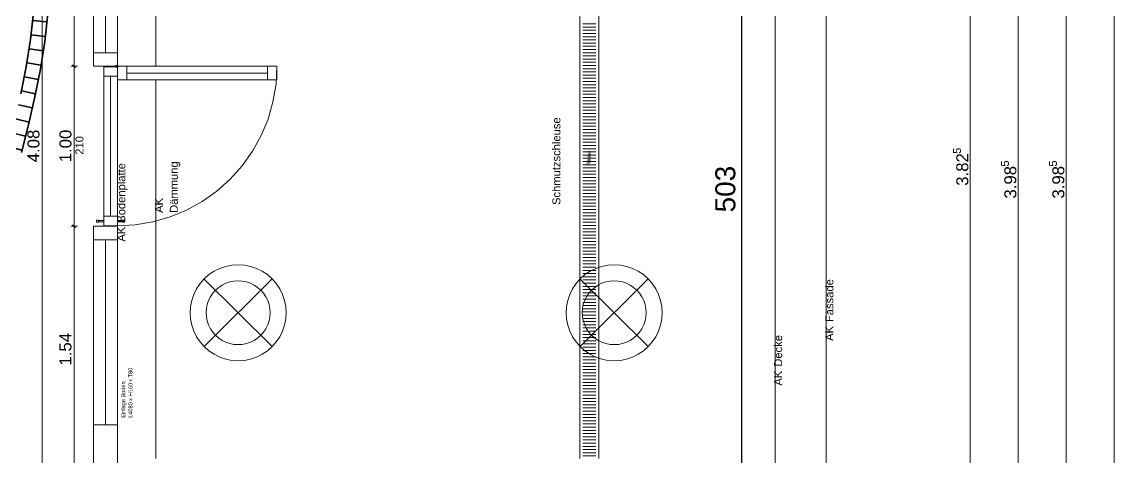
# Model space of a CAD drawing. Extents: x 0 to 1189, y 0 to 841.
# Drawn here: x 793.7 to 930.2, y 551.1 to 605.5 of the extents above; entities that cross this region are included whole.
import ezdxf
from ezdxf.lldxf.tags import DXFTag

# ---------------------------------------------------------------- set-up
doc = ezdxf.new("R2010")
doc.units = 0
doc.layers.get('0').update_dxf_attribs({"lineweight": 35})
for name, color, linetype, lineweight in [('221.5 Aussentüre Holz', 7, 'Continuous', 25), ('250 Abbildungen _ Grafiken', 7, 'Continuous', 25), ('Beleuchtung', 7, 'Continuous', 25), ('Bemassung', 7, 'Continuous', 25), ('Gebäude Kontur', 7, 'Continuous', 25), ('Text', 7, 'Continuous', 25)]:
    doc.layers.add(name, color=color, linetype=linetype, lineweight=lineweight)
doc.layers.add('L_Mass', color=5, linetype='Continuous', lineweight=25, true_color=0x0000ff)
doc.layers.add('L_Zuluft_eingelegt', color=1, linetype='fein_strichliert', lineweight=35, true_color=0xff0000)
doc.styles.get("Standard").update_dxf_attribs({"font": 'arial.ttf'})
tags = doc.linetypes.add('fein_strichliert', pattern=[4, 1, -2, 1]).pattern_tags.tags
tags[8:9] = [DXFTag(74, 4), DXFTag(75, 0), DXFTag(340, '0'), DXFTag(46, 0.0), DXFTag(50, 0.0), DXFTag(44, 0.0), DXFTag(45, 0.0)]
tags[6:7] = [DXFTag(74, 4), DXFTag(75, 0), DXFTag(340, '0'), DXFTag(46, 0.0), DXFTag(50, 0.0), DXFTag(44, 0.0), DXFTag(45, 0.0)]
tags[4:5] = [DXFTag(74, 4), DXFTag(75, 0), DXFTag(340, '0'), DXFTag(46, 0.0), DXFTag(50, 0.0), DXFTag(44, 0.0), DXFTag(45, 0.0)]
tags = doc.linetypes.add('Strichlin_lang', pattern=[0.5, 0.3, -0.2]).pattern_tags.tags
tags[6:7] = [DXFTag(74, 4), DXFTag(75, 0), DXFTag(340, '0'), DXFTag(46, 1.0), DXFTag(50, 0.0), DXFTag(44, 0.0), DXFTag(45, 0.0)]
tags[4:5] = [DXFTag(74, 4), DXFTag(75, 0), DXFTag(340, '0'), DXFTag(46, 1.0), DXFTag(50, 0.0), DXFTag(44, 0.0), DXFTag(45, 0.0)]

# ---------------------------------------------------------------- blocks, each defined once
blk = doc.blocks.new('Referenz-A0SO6TOG06', base_point=(4.4, 96.7))
at = {"layer": '221.5 Aussentüre Holz', "color": 0, "lineweight": 13}
for p, q in [((810.44, 599.92), (810.44, 625.92)), ((802.64, 601.62), (802.64, 624.72)), ((804.14, 601.62), (804.14, 624.72)), ((805.64, 624.72), (805.64, 601.62)), ((802.64, 601.62), (802.64, 599.92)), ((805.64, 601.62), (802.64, 601.62)), ((805.64, 600.02), (805.64, 601.62)), ((802.64, 599.92), (805.54, 599.92)), ((803.94, 599.87), (803.94, 598.67)), ((803.94, 599.87), (805.44, 599.87)), ((805.44, 600.01), (805.44, 599.97)), ((805.59, 600.01), (805.44, 600.01)), ((805.44, 599.97), (805.55, 599.97)), ((805.44, 599.87), (805.55, 599.87)), ((805.44, 599.87), (805.44, 599.83)), ((805.44, 599.83), (805.6, 599.83)), ((805.55, 599.97), (805.54, 599.95)), ((805.54, 599.95), (805.54, 599.92)), ((805.54, 599.92), (805.64, 599.92)), ((805.54, 599.92), (805.54, 599.9)), ((805.54, 599.9), (805.55, 599.87)), ((805.54, 599.9), (805.54, 599.9)), ((805.55, 599.97), (805.57, 599.99)), ((805.57, 599.99), (805.59, 600.01)), ((805.61, 600.02), (805.59, 600.01)), ((805.6, 599.83), (805.61, 599.83)), ((805.64, 600.02), (805.61, 600.02)), ((805.61, 599.83), (805.64, 599.82)), ((805.64, 600.02), (805.67, 600.02)), ((805.64, 599.92), (805.64, 600.02)), ((805.64, 599.82), (805.67, 599.83)), ((805.64, 598.67), (805.64, 599.82)), ((805.67, 600.02), (805.69, 600.01)), ((805.67, 599.83), (805.69, 599.84)), ((805.69, 600.01), (805.71, 599.99)), ((805.69, 599.84), (805.71, 599.85)), ((805.71, 599.99), (805.73, 599.97)), ((805.71, 599.85), (805.73, 599.87)), ((805.74, 599.95), (805.73, 599.97)), ((805.73, 599.87), (805.74, 599.9)), ((805.74, 599.92), (805.74, 599.95)), ((805.74, 599.92), (806.84, 599.92)), ((805.74, 599.9), (805.74, 599.92)), ((806.84, 599.92), (806.84, 598.22)), ((810.44, 599.92), (806.84, 599.92)), ((824.39, 599.92), (810.44, 599.92)), ((824.39, 599.92), (825.59, 599.92)), ((824.39, 598.22), (824.39, 599.92)), ((825.47, 597.69), (825.59, 599.92)), ((825.59, 599.92), (825.59, 598.22)), ((804.79, 598.67), (803.94, 598.67)), ((803.94, 581.17), (803.94, 598.67)), ((805.64, 598.67), (804.79, 598.67)), ((804.79, 581.17), (804.79, 598.67)), ((805.64, 598.67), (805.64, 598.22)), ((806.84, 598.22), (805.64, 598.22)), ((805.64, 598.22), (805.64, 581.17)), ((824.39, 599.07), (806.84, 599.07)), ((806.84, 598.22), (810.44, 598.22)), ((810.44, 598.22), (824.39, 598.22)), ((810.44, 550.92), (810.44, 598.22)), ((825.59, 598.22), (824.39, 598.22)), ((825.09, 595.48), (825.47, 597.69)), ((824.47, 593.33), (825.09, 595.48)), ((823.61, 591.27), (824.47, 593.33)), ((822.53, 589.31), (823.61, 591.27)), ((821.24, 587.48), (822.53, 589.31)), ((819.75, 585.82), (821.24, 587.48)), ((818.08, 584.32), (819.75, 585.82)), ((814.3, 581.95), (816.25, 583.03)), ((816.25, 583.03), (818.08, 584.32)), ((812.23, 581.09), (814.3, 581.95)), ((803.28, 580.69), (803.04, 580.69)), ((803.04, 580.69), (803.04, 580.45)), ((803.04, 580.45), (803.28, 580.45)), ((803.28, 580.65), (803.28, 580.69)), ((803.94, 580.65), (803.28, 580.65)), ((803.28, 580.65), (803.28, 580.49)), ((803.28, 580.45), (803.28, 580.49)), ((803.28, 580.49), (803.94, 580.49)), ((803.94, 581.17), (803.94, 580.65)), ((804.79, 581.17), (803.94, 581.17)), ((803.94, 581.17), (805.64, 581.17)), ((803.94, 580.65), (803.94, 580.49)), ((803.94, 580.49), (803.94, 579.97)), ((805.64, 581.17), (804.79, 581.17)), ((805.64, 580.65), (805.64, 581.17)), ((805.64, 580.65), (806.3, 580.65)), ((805.64, 580.65), (805.64, 580.49)), ((805.64, 579.97), (805.64, 580.49)), ((806.3, 580.49), (805.64, 580.49)), ((806.3, 580.65), (806.3, 580.69)), ((806.3, 580.69), (806.54, 580.69)), ((806.3, 580.65), (806.3, 580.49)), ((806.3, 580.45), (806.3, 580.49)), ((806.54, 580.45), (806.3, 580.45)), ((806.54, 580.69), (806.54, 580.45)), ((807.87, 580.1), (810.08, 580.47)), ((810.08, 580.47), (812.23, 581.09)), ((805.64, 579.92), (802.64, 579.92)), ((802.64, 578.22), (802.64, 579.92)), ((805.64, 579.97), (803.94, 579.97)), ((805.64, 579.97), (807.87, 580.1)), ((805.64, 579.97), (805.64, 579.92)), ((805.64, 579.92), (805.64, 578.22)), ((805.64, 578.22), (802.64, 578.22)), ((802.64, 578.22), (802.64, 555.12)), ((804.14, 578.22), (804.14, 555.12)), ((805.64, 555.12), (805.64, 578.22)), ((802.64, 549.12), (802.64, 555.12)), ((802.64, 555.12), (804.14, 555.12)), ((802.64, 555.12), (805.64, 555.12)), ((804.14, 555.12), (805.64, 555.12)), ((805.64, 555.12), (805.64, 553.92)), ((805.64, 549.12), (805.64, 553.92))]:
    blk.add_line(p, q, dxfattribs=at)
at = {"layer": '250 Abbildungen _ Grafiken', "color": 0, "lineweight": 13}
for p, q in [((863.44, 550.92), (863.44, 625.92)), ((865.84, 625.92), (865.84, 550.92)), ((865.44, 605.22), (863.84, 605.22)), ((865.44, 604.82), (863.84, 604.82)), ((865.44, 604.42), (863.84, 604.42)), ((865.44, 604.02), (863.84, 604.02)), ((865.44, 603.62), (863.84, 603.62)), ((865.44, 603.22), (863.84, 603.22)), ((865.44, 602.82), (863.84, 602.82)), ((865.44, 602.42), (863.84, 602.42)), ((865.44, 602.02), (863.84, 602.02)), ((865.44, 601.62), (863.84, 601.62)), ((865.44, 601.22), (863.84, 601.22)), ((865.44, 600.82), (863.84, 600.82)), ((865.44, 600.42), (863.84, 600.42)), ((865.44, 600.02), (863.84, 600.02)), ((865.44, 599.62), (863.84, 599.62)), ((865.44, 599.22), (863.84, 599.22)), ((865.44, 598.82), (863.84, 598.82)), ((865.44, 598.42), (863.84, 598.42)), ((865.44, 598.02), (863.84, 598.02)), ((865.44, 597.62), (863.84, 597.62)), ((865.44, 597.22), (863.84, 597.22)), ((865.44, 596.82), (863.84, 596.82)), ((865.44, 596.42), (863.84, 596.42)), ((865.44, 596.02), (863.84, 596.02)), ((865.44, 595.62), (863.84, 595.62)), ((865.44, 595.22), (863.84, 595.22)), ((865.44, 594.82), (863.84, 594.82)), ((865.44, 594.42), (863.84, 594.42)), ((865.44, 594.02), (863.84, 594.02)), ((865.44, 593.62), (863.84, 593.62)), ((865.44, 593.22), (863.84, 593.22)), ((865.44, 592.82), (863.84, 592.82)), ((865.44, 592.42), (863.84, 592.42)), ((865.44, 592.02), (863.84, 592.02)), ((865.44, 591.62), (863.84, 591.62)), ((865.44, 591.22), (863.84, 591.22)), ((865.44, 590.82), (863.84, 590.82)), ((865.44, 590.42), (863.84, 590.42)), ((865.44, 590.02), (863.84, 590.02)), ((865.44, 589.62), (863.84, 589.62)), ((865.44, 589.22), (863.84, 589.22)), ((865.44, 588.82), (863.84, 588.82)), ((865.44, 588.42), (863.84, 588.42)), ((865.44, 588.02), (863.84, 588.02)), ((865.44, 587.62), (863.84, 587.62)), ((865.44, 587.22), (863.84, 587.22)), ((865.44, 586.82), (863.84, 586.82)), ((865.44, 586.42), (863.84, 586.42)), ((865.44, 586.02), (863.84, 586.02)), ((865.44, 585.62), (863.84, 585.62)), ((865.44, 585.22), (863.84, 585.22)), ((865.44, 584.82), (863.84, 584.82)), ((865.44, 584.42), (863.84, 584.42)), ((865.44, 584.02), (863.84, 584.02)), ((865.44, 583.62), (863.84, 583.62)), ((865.44, 583.22), (863.84, 583.22)), ((865.44, 582.82), (863.84, 582.82)), ((865.44, 582.42), (863.84, 582.42)), ((865.44, 582.02), (863.84, 582.02)), ((865.44, 581.62), (863.84, 581.62)), ((865.44, 581.22), (863.84, 581.22)), ((865.44, 580.82), (863.84, 580.82)), ((865.44, 580.42), (863.84, 580.42)), ((865.44, 580.02), (863.84, 580.02)), ((865.44, 579.62), (863.84, 579.62)), ((865.44, 579.22), (863.84, 579.22)), ((865.44, 578.82), (863.84, 578.82)), ((865.44, 578.42), (863.84, 578.42)), ((865.44, 578.02), (863.84, 578.02)), ((865.44, 577.62), (863.84, 577.62)), ((865.44, 577.22), (863.84, 577.22)), ((865.44, 576.82), (863.84, 576.82)), ((865.44, 576.42), (863.84, 576.42)), ((865.44, 576.02), (863.84, 576.02)), ((865.44, 575.62), (863.84, 575.62)), ((865.44, 575.22), (863.84, 575.22)), ((865.44, 574.82), (863.84, 574.82)), ((865.44, 574.42), (863.84, 574.42)), ((865.44, 574.02), (863.84, 574.02)), ((865.44, 573.62), (863.84, 573.62)), ((865.44, 573.22), (863.84, 573.22)), ((865.44, 572.82), (863.84, 572.82)), ((865.44, 572.42), (863.84, 572.42)), ((865.44, 572.02), (863.84, 572.02)), ((865.44, 571.62), (863.84, 571.62)), ((865.44, 571.22), (863.84, 571.22)), ((865.44, 570.82), (863.84, 570.82)), ((865.44, 570.42), (863.84, 570.42)), ((865.44, 570.02), (863.84, 570.02)), ((865.44, 569.62), (863.84, 569.62)), ((865.44, 569.22), (863.84, 569.22)), ((865.44, 568.82), (863.84, 568.82)), ((865.44, 568.42), (863.84, 568.42)), ((865.44, 568.02), (863.84, 568.02)), ((865.44, 567.62), (863.84, 567.62)), ((865.44, 567.22), (863.84, 567.22)), ((865.44, 566.82), (863.84, 566.82)), ((865.44, 566.42), (863.84, 566.42)), ((865.44, 566.02), (863.84, 566.02)), ((865.44, 565.62), (863.84, 565.62)), ((865.44, 565.22), (863.84, 565.22)), ((865.44, 564.82), (863.84, 564.82)), ((865.44, 564.42), (863.84, 564.42)), ((865.44, 564.02), (863.84, 564.02)), ((865.44, 563.62), (863.84, 563.62)), ((865.44, 563.22), (863.84, 563.22)), ((865.44, 562.82), (863.84, 562.82)), ((865.44, 562.42), (863.84, 562.42)), ((865.44, 562.02), (863.84, 562.02)), ((865.44, 561.62), (863.84, 561.62)), ((865.44, 561.22), (863.84, 561.22)), ((865.44, 560.82), (863.84, 560.82)), ((865.44, 560.42), (863.84, 560.42)), ((865.44, 560.02), (863.84, 560.02)), ((865.44, 559.62), (863.84, 559.62)), ((865.44, 559.22), (863.84, 559.22)), ((865.44, 558.82), (863.84, 558.82)), ((865.44, 558.42), (863.84, 558.42)), ((865.44, 558.02), (863.84, 558.02)), ((865.44, 557.62), (863.84, 557.62)), ((865.44, 557.22), (863.84, 557.22)), ((865.44, 556.82), (863.84, 556.82)), ((865.44, 556.42), (863.84, 556.42)), ((865.44, 556.02), (863.84, 556.02)), ((865.44, 555.62), (863.84, 555.62)), ((865.44, 555.22), (863.84, 555.22)), ((865.44, 554.82), (863.84, 554.82)), ((865.44, 554.42), (863.84, 554.42)), ((865.44, 554.02), (863.84, 554.02)), ((865.44, 553.62), (863.84, 553.62)), ((865.44, 553.22), (863.84, 553.22)), ((865.44, 552.82), (863.84, 552.82)), ((865.44, 552.42), (863.84, 552.42)), ((865.44, 552.02), (863.84, 552.02)), ((865.44, 551.62), (863.84, 551.62)), ((865.44, 551.22), (863.84, 551.22))]:
    blk.add_line(p, q, dxfattribs=at)
at = {"layer": 'Beleuchtung', "color": 0, "lineweight": 13}
for p, q in [((819.19, 574.92), (818.44, 574.66)), ((819.96, 575.07), (819.19, 574.92)), ((820.74, 575.12), (819.96, 575.07)), ((821.52, 575.07), (820.74, 575.12)), ((822.29, 574.92), (821.52, 575.07)), ((823.03, 574.66), (822.29, 574.92)), ((866.19, 574.92), (865.44, 574.66)), ((866.96, 575.07), (866.19, 574.92)), ((867.74, 575.12), (866.96, 575.07)), ((868.52, 575.07), (867.74, 575.12)), ((869.29, 574.92), (868.52, 575.07)), ((870.03, 574.66), (869.29, 574.92)), ((817.09, 573.88), (816.5, 573.36)), ((817.74, 574.32), (817.09, 573.88)), ((818.44, 574.66), (817.74, 574.32)), ((823.74, 574.32), (823.03, 574.66)), ((824.39, 573.88), (823.74, 574.32)), ((824.98, 573.36), (824.39, 573.88)), ((864.09, 573.88), (863.5, 573.36)), ((864.74, 574.32), (864.09, 573.88)), ((865.44, 574.66), (864.74, 574.32)), ((870.74, 574.32), (870.03, 574.66)), ((871.39, 573.88), (870.74, 574.32)), ((871.98, 573.36), (871.39, 573.88)), ((815.54, 572.12), (815.2, 571.42)), ((815.98, 572.77), (815.54, 572.12)), ((816.5, 573.36), (815.98, 572.77)), ((816.45, 573.36), (824.99, 564.92)), ((824.99, 564.92), (816.45, 573.36)), ((824.98, 573.37), (816.5, 564.88)), ((816.5, 564.88), (824.98, 573.37)), ((818.31, 572.29), (817.91, 571.95)), ((818.74, 572.58), (818.31, 572.29)), ((819.21, 572.81), (818.74, 572.58)), ((819.7, 572.98), (819.21, 572.81)), ((820.22, 573.08), (819.7, 572.98)), ((820.74, 573.12), (820.22, 573.08)), ((821.26, 573.08), (820.74, 573.12)), ((821.77, 572.98), (821.26, 573.08)), ((822.27, 572.81), (821.77, 572.98)), ((822.74, 572.58), (822.27, 572.81)), ((823.17, 572.29), (822.74, 572.58)), ((823.56, 571.95), (823.17, 572.29)), ((825.5, 572.77), (824.98, 573.36)), ((825.93, 572.12), (825.5, 572.77)), ((826.28, 571.42), (825.93, 572.12)), ((862.54, 572.12), (862.2, 571.42)), ((862.98, 572.77), (862.54, 572.12)), ((863.5, 573.36), (862.98, 572.77)), ((863.45, 573.36), (871.99, 564.92)), ((871.99, 564.92), (863.45, 573.36)), ((871.98, 573.37), (863.5, 564.88)), ((863.5, 564.88), (871.98, 573.37)), ((865.31, 572.29), (864.91, 571.95)), ((865.74, 572.58), (865.31, 572.29)), ((866.21, 572.81), (865.74, 572.58)), ((866.7, 572.98), (866.21, 572.81)), ((867.22, 573.08), (866.7, 572.98)), ((867.74, 573.12), (867.22, 573.08)), ((868.26, 573.08), (867.74, 573.12)), ((868.77, 572.98), (868.26, 573.08)), ((869.27, 572.81), (868.77, 572.98)), ((869.74, 572.58), (869.27, 572.81)), ((870.17, 572.29), (869.74, 572.58)), ((870.56, 571.95), (870.17, 572.29)), ((872.5, 572.77), (871.98, 573.36)), ((872.93, 572.12), (872.5, 572.77)), ((873.28, 571.42), (872.93, 572.12)), ((815.2, 571.42), (814.94, 570.67)), ((817.28, 571.12), (817.05, 570.65)), ((817.57, 571.55), (817.28, 571.12)), ((817.91, 571.95), (817.57, 571.55)), ((823.91, 571.55), (823.56, 571.95)), ((824.2, 571.12), (823.91, 571.55)), ((824.43, 570.65), (824.2, 571.12)), ((826.53, 570.67), (826.28, 571.42)), ((862.2, 571.42), (861.94, 570.67)), ((864.28, 571.12), (864.05, 570.65)), ((864.57, 571.55), (864.28, 571.12)), ((864.91, 571.95), (864.57, 571.55)), ((870.91, 571.55), (870.56, 571.95)), ((871.2, 571.12), (870.91, 571.55)), ((871.43, 570.65), (871.2, 571.12)), ((873.53, 570.67), (873.28, 571.42)), ((814.79, 569.9), (814.74, 569.12)), ((814.94, 570.67), (814.79, 569.9)), ((816.78, 569.64), (816.74, 569.12)), ((816.88, 570.16), (816.78, 569.64)), ((817.05, 570.65), (816.88, 570.16)), ((824.6, 570.16), (824.43, 570.65)), ((824.7, 569.64), (824.6, 570.16)), ((824.73, 569.12), (824.7, 569.64)), ((826.69, 569.9), (826.53, 570.67)), ((826.74, 569.12), (826.69, 569.9)), ((861.79, 569.9), (861.74, 569.12)), ((861.94, 570.67), (861.79, 569.9)), ((863.78, 569.64), (863.74, 569.12)), ((863.88, 570.16), (863.78, 569.64)), ((864.05, 570.65), (863.88, 570.16)), ((871.6, 570.16), (871.43, 570.65)), ((871.7, 569.64), (871.6, 570.16)), ((871.73, 569.12), (871.7, 569.64)), ((873.69, 569.9), (873.53, 570.67)), ((873.74, 569.12), (873.69, 569.9)), ((814.74, 569.12), (814.79, 568.34)), ((814.79, 568.34), (814.94, 567.57)), ((816.74, 569.12), (816.78, 568.6)), ((816.78, 568.6), (816.88, 568.09)), ((816.88, 568.09), (817.05, 567.59)), ((824.43, 567.59), (824.6, 568.09)), ((824.6, 568.09), (824.7, 568.6)), ((824.7, 568.6), (824.73, 569.12)), ((826.53, 567.57), (826.69, 568.34)), ((826.69, 568.34), (826.74, 569.12)), ((861.74, 569.12), (861.79, 568.34)), ((861.79, 568.34), (861.94, 567.57)), ((863.74, 569.12), (863.78, 568.6)), ((863.78, 568.6), (863.88, 568.09)), ((863.88, 568.09), (864.05, 567.59)), ((871.43, 567.59), (871.6, 568.09)), ((871.6, 568.09), (871.7, 568.6)), ((871.7, 568.6), (871.73, 569.12)), ((873.53, 567.57), (873.69, 568.34)), ((873.69, 568.34), (873.74, 569.12)), ((814.94, 567.57), (815.2, 566.83)), ((815.2, 566.83), (815.54, 566.12)), ((817.05, 567.59), (817.28, 567.12)), ((817.28, 567.12), (817.57, 566.69)), ((817.57, 566.69), (817.91, 566.3)), ((823.56, 566.3), (823.91, 566.69)), ((823.91, 566.69), (824.2, 567.12)), ((824.2, 567.12), (824.43, 567.59)), ((825.93, 566.12), (826.28, 566.83)), ((826.28, 566.83), (826.53, 567.57)), ((861.94, 567.57), (862.2, 566.83)), ((862.2, 566.83), (862.54, 566.12)), ((864.05, 567.59), (864.28, 567.12)), ((864.28, 567.12), (864.57, 566.69)), ((864.57, 566.69), (864.91, 566.3)), ((870.56, 566.3), (870.91, 566.69)), ((870.91, 566.69), (871.2, 567.12)), ((871.2, 567.12), (871.43, 567.59)), ((872.93, 566.12), (873.28, 566.83)), ((873.28, 566.83), (873.53, 567.57)), ((815.54, 566.12), (815.98, 565.47)), ((815.98, 565.47), (816.5, 564.88)), ((817.91, 566.3), (818.31, 565.95)), ((818.31, 565.95), (818.74, 565.66)), ((818.74, 565.66), (819.21, 565.43)), ((819.21, 565.43), (819.7, 565.26)), ((819.7, 565.26), (820.22, 565.16)), ((821.26, 565.16), (821.77, 565.26)), ((821.77, 565.26), (822.27, 565.43)), ((822.27, 565.43), (822.74, 565.66)), ((822.74, 565.66), (823.17, 565.95)), ((823.17, 565.95), (823.56, 566.3)), ((824.98, 564.88), (825.5, 565.47)), ((825.5, 565.47), (825.93, 566.12)), ((862.54, 566.12), (862.98, 565.47)), ((862.98, 565.47), (863.5, 564.88)), ((864.91, 566.3), (865.31, 565.95)), ((865.31, 565.95), (865.74, 565.66)), ((865.74, 565.66), (866.21, 565.43)), ((866.21, 565.43), (866.7, 565.26)), ((866.7, 565.26), (867.22, 565.16)), ((868.26, 565.16), (868.77, 565.26)), ((868.77, 565.26), (869.27, 565.43)), ((869.27, 565.43), (869.74, 565.66)), ((869.74, 565.66), (870.17, 565.95)), ((870.17, 565.95), (870.56, 566.3)), ((871.98, 564.88), (872.5, 565.47)), ((872.5, 565.47), (872.93, 566.12)), ((816.5, 564.88), (817.09, 564.36)), ((817.09, 564.36), (817.74, 563.93)), ((817.74, 563.93), (818.44, 563.58)), ((820.22, 565.16), (820.74, 565.13)), ((820.74, 565.13), (821.26, 565.16)), ((823.03, 563.58), (823.74, 563.93)), ((823.74, 563.93), (824.39, 564.36)), ((824.39, 564.36), (824.98, 564.88)), ((863.5, 564.88), (864.09, 564.36)), ((864.09, 564.36), (864.74, 563.93)), ((864.74, 563.93), (865.44, 563.58)), ((867.22, 565.16), (867.74, 565.13)), ((867.74, 565.13), (868.26, 565.16)), ((870.03, 563.58), (870.74, 563.93)), ((870.74, 563.93), (871.39, 564.36)), ((871.39, 564.36), (871.98, 564.88)), ((818.44, 563.58), (819.19, 563.33)), ((819.19, 563.33), (819.96, 563.17)), ((819.96, 563.17), (820.74, 563.12)), ((820.74, 563.12), (821.52, 563.17)), ((821.52, 563.17), (822.29, 563.33)), ((822.29, 563.33), (823.03, 563.58)), ((865.44, 563.58), (866.19, 563.33)), ((866.19, 563.33), (866.96, 563.17)), ((866.96, 563.17), (867.74, 563.12)), ((867.74, 563.12), (868.52, 563.17)), ((868.52, 563.17), (869.29, 563.33)), ((869.29, 563.33), (870.03, 563.58))]:
    blk.add_line(p, q, dxfattribs=at)
at = {"layer": 'Bemassung', "color": 0, "lineweight": 13}
for p, q in [((930.23, 297), (930.23, 736.62)), ((796.23, 549.12), (796.23, 630.72)), ((800.23, 630.72), (800.23, 599.92)), ((912.23, 625.62), (912.23, 549.12)), ((918.23, 545.92), (918.23, 625.62)), ((924.23, 545.92), (924.23, 625.62)), ((799.85, 599.92), (800.64, 599.92)), ((799.85, 599.92), (800.64, 599.92)), ((800.43, 599.72), (800.03, 600.12)), ((800.03, 600.12), (800.43, 599.72)), ((800.23, 600.22), (800.23, 599.92)), ((800.23, 599.92), (800.23, 579.92)), ((800.23, 599.92), (800.23, 599.62)), ((800.64, 579.92), (799.85, 579.92)), ((799.85, 579.92), (800.64, 579.92)), ((800.43, 579.72), (800.03, 580.12)), ((800.03, 580.12), (800.43, 579.72)), ((800.23, 579.92), (800.23, 580.22)), ((800.23, 549.12), (800.23, 579.92)), ((800.23, 579.92), (800.23, 579.62))]:
    blk.add_line(p, q, dxfattribs=at)
at = {"layer": 'Gebäude Kontur', "color": 0, "linetype": 'Strichlin_lang', "lineweight": 13, "ltscale": 0.13}
for p, q in [((894.26, 640.23), (894.24, 539.32)), ((887.84, 633.82), (887.84, 545.72))]:
    blk.add_line(p, q, dxfattribs=at)
at = {"layer": 'Bemassung', "color": 0, "linetype": 'Continuous', "lineweight": 13, "ltscale": 0.13, "attachment_point": 1, "rotation": 90}
for s, insert, char_height in [('{\\fArial;4.08}', (794.4, 587.92), 1.5), ('{\\fArial;1.00}', (798.4, 587.92), 1.5), ('{\\fArial;5}', (910.09, 588.98), 0.99), ('{\\fArial;3.82}', (910.5, 584.99), 1.5), ('{\\fArial;5}', (916.09, 587.38), 0.99), ('{\\fArial;3.98}', (916.5, 583.39), 1.5), ('{\\fArial;5}', (922.09, 587.38), 0.99), ('{\\fArial;3.98}', (922.5, 583.39), 1.5), ('{\\fArial;1.54}', (798.4, 562.52), 1.5)]:
    blk.add_mtext(s, dxfattribs=dict(at, insert=insert, char_height=char_height))
at = {"layer": 'Bemassung', "color": 0, "lineweight": 13, "insert": (800.4, 588.87), "char_height": 1.0001, "attachment_point": 1, "rotation": 90}
blk.add_mtext('{\\fArial;210}', dxfattribs=at)
at = {"layer": 'Gebäude Kontur', "color": 0, "lineweight": 13, "char_height": 1, "attachment_point": 1, "rotation": 90}
for s, insert in [('{\\fArial;Fassade}', (894.13, 567.96)), ('{\\fArial;AK}', (894.13, 565.6)), ('{\\fArial;Decke}', (887.73, 562.37)), ('{\\fArial;AK}', (887.73, 560.01))]:
    blk.add_mtext(s, dxfattribs=dict(at, insert=insert))
at = {"layer": 'Text', "color": 0, "lineweight": 13, "attachment_point": 1, "rotation": 90}
for s, insert, char_height in [('{\\fArial;Schmutzschleuse}', (860.01, 582.59), 1), ('{\\fArial;Rinne}', (864.32, 587.55), 0.5), ('{\\fArial;Bodenplatte}', (805.63, 580.37), 1), ('{\\fArial;Dämmung}', (812.2, 581.6), 1), ('{\\fArial;AK}', (810.33, 581.6), 1), ('{\\fArial;AK}', (805.63, 578.01), 1), ('{\\fArial;T80}', (807.03, 561.05), 0.5), ('{\\fArial;Boden}', (806.12, 558.52), 0.5), ('{\\fArial;H160}', (807.03, 558.69), 0.5), ('{\\fArial;x}', (807.03, 560.5), 0.5), ('{\\fArial;x}', (807.03, 558.09), 0.5), ('{\\fArial;Einlage}', (806.12, 556), 0.5), ('{\\fArial;L4080}', (807.03, 556), 0.5)]:
    blk.add_mtext(s, dxfattribs=dict(at, insert=insert, char_height=char_height))
blk = doc.blocks.new('Lüftungsrohr ComfoTube 90_ Rolle à 50 m-A0SO6TQY06', base_point=(765.42, 446.83))
at = {"color": 0, "linetype": 'ByBlock', "lineweight": -2, "ltscale": 0.35}
for p, q in [((795.15, 606.65), (794.78, 603.27)), ((796.94, 606.5), (796.56, 603.03)), ((796.8, 605.46), (795.06, 605.63)), ((796.61, 603.65), (794.87, 603.86)), ((794.78, 603.27), (794.25, 599.87)), ((796.35, 601.85), (794.63, 602.1)), ((796.56, 603.03), (796.02, 599.56)), ((794.25, 599.87), (793.58, 596.46)), ((796.07, 600.05), (794.35, 600.34)), ((796.02, 599.56), (795.34, 596.09)), ((795.74, 598.26), (794.03, 598.59)), ((795.39, 596.48), (793.68, 596.84)), ((795.34, 596.09), (794.55, 592.62)), ((795, 594.71), (793.3, 595.09)), ((794.6, 592.95), (792.9, 593.35)), ((794.55, 592.62), (793.67, 589.13)), ((794.16, 591.19), (792.47, 591.62)), ((793.72, 589.43), (792.03, 589.88))]:
    blk.add_line(p, q, dxfattribs=at)
blk = doc.blocks.new('Maß-A0SO6TT406', base_point=(714.25, 455.59))
at = {"color": 0, "linetype": 'ByBlock', "lineweight": -2, "ltscale": 0.25}
blk.add_line((883.71, 456.12), (883.71, 733.42), dxfattribs=at)
at = {"color": 0, "linetype": 'ByBlock', "lineweight": -2, "ltscale": 0.25, "insert": (880.38, 581.66), "char_height": 2.5, "attachment_point": 1, "rotation": 90}
blk.add_mtext('{\\fArial;503}', dxfattribs=at)

msp = doc.modelspace()

# ---------------------------------------------------------------- block references
at = {"color": 8, "lineweight": 25, "ltscale": 0.25, "true_color": 0x808080}
msp.add_blockref('Referenz-A0SO6TOG06', (4.4, 96.7), dxfattribs=at)
at = {"layer": 'L_Mass', "ltscale": 0.25}
msp.add_blockref('Maß-A0SO6TT406', (714.25, 455.59), dxfattribs=at)
at = {"layer": 'L_Zuluft_eingelegt', "linetype": 'Continuous', "ltscale": 0.35}
msp.add_blockref('Lüftungsrohr ComfoTube 90_ Rolle à 50 m-A0SO6TQY06', (765.42, 446.83), dxfattribs=at)

doc.saveas('drawing.dxf')
